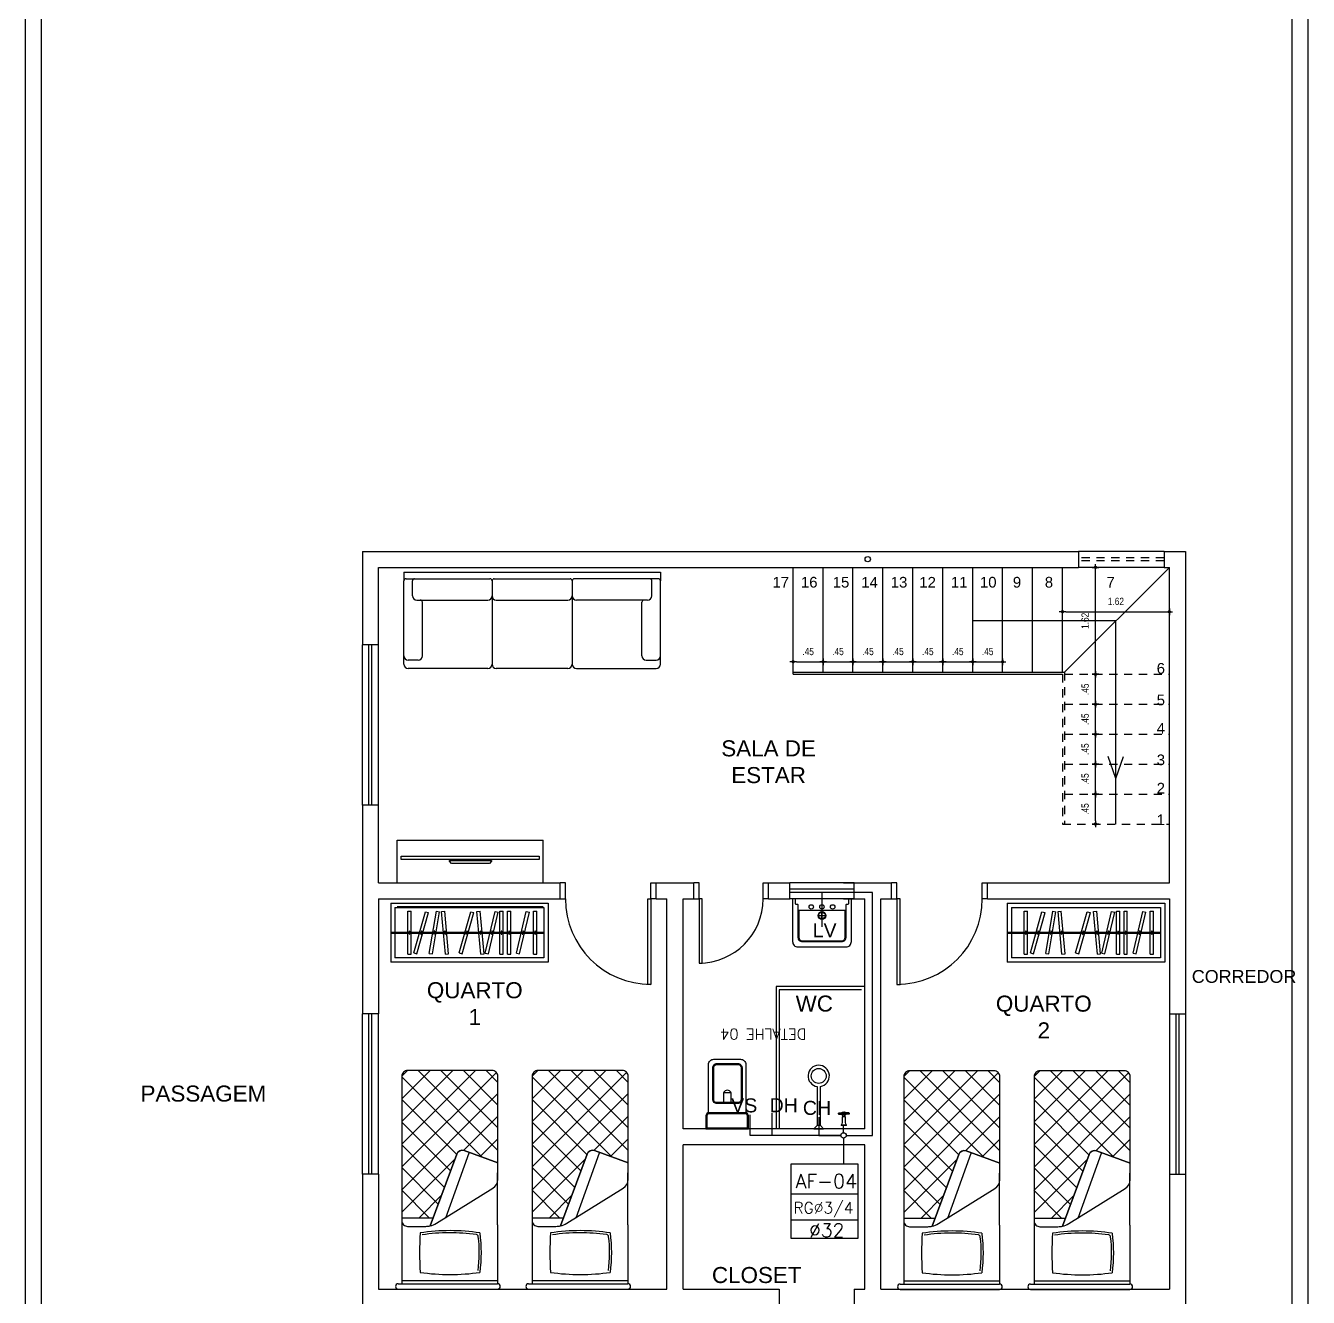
# Model space of a CAD drawing. Header units: millimetres. Extents: x 5512 to 5596, y 903 to 1082.
# Drawn here: x 5536.17 to 5555.61, y 985.73 to 1005 of the extents above; entities that cross this region are included whole.
import ezdxf
from ezdxf.enums import TextEntityAlignment as Align

# ---------------------------------------------------------------- set-up
doc = ezdxf.new("R2010")
doc.units = ezdxf.units.MM
doc.linetypes.add('HIDDEN2', pattern=[0.1875, 0.125, -0.0625])
for name, color, linetype in [('0-COTAS', 8, 'Continuous'), ('A-PEN-B', 5, 'Continuous'), ('AF', 5, 'Continuous'), ('BANHO_COZINHA', 7, 'Continuous'), ('COTA', 2, 'Continuous'), ('Diametro', 2, 'Continuous'), ('HIDRO 01', 4, 'Continuous'), ('MOVEIS', 7, 'Continuous'), ('Prumadas_L', 1, 'Continuous'), ('Prumadas_Q', 3, 'Continuous'), ('Prumadas_T', 2, 'Continuous')]:
    doc.layers.add(name, color=color, linetype=linetype)
doc.styles.add('CARIMBO_DADOS', font='arial.ttf', dxfattribs={"height": 0.1})
doc.styles.add('F2', font='ARIALN.TTF')
doc.styles.add('ROMANS', font='romans__.ttf', dxfattribs={"height": 0.1})
doc.styles.get("Standard").update_dxf_attribs({"font": 'arial.ttf'})
doc.dimstyles.new('ARQUITETURA', dxfattribs={"dimtxt": 0.11, "dimasz": 0.05, "dimexe": 0.1, "dimexo": 0, "dimgap": 0.1, "dimtad": 1, "dimzin": 5, "dimdsep": 46, "dimtxsty": 'F2', "dimblk": 'COTA', "dimcen": 0, "dimse1": 1, "dimse2": 1, "dimadec": 0, "dimazin": 0, "dimtfac": 2, "dimtix": 1, "dimtmove": 2, "dimatfit": 3, "dimldrblk": 'COTA', "dimfxl": 1, "dimtolj": 1, "dimtzin": 5, "dimarcsym": 0})

# ---------------------------------------------------------------- blocks, each defined once
blk = doc.blocks.new('CAMA_SLT')
at = {"layer": 'MOVEIS'}
for p, q in [((0.258, 2.045), (-0.431, 1.356)), ((0.046, 2.045), (-0.431, 1.568)), ((-0.378, 2.045), (-0.431, 1.992)), ((-0.166, 2.045), (-0.431, 1.78)), ((0.465, 1.301), (-0.279, 2.045)), ((0.465, 1.513), (-0.067, 2.045)), ((0.465, 1.725), (0.145, 2.045)), ((0.465, 1.937), (0.358, 2.045)), ((0.453, 2.027), (-0.431, 1.144)), ((0.319, 1.235), (-0.431, 1.984)), ((0.465, 1.827), (-0.435, 0.927)), ((0.082, 1.26), (-0.431, 1.772)), ((0.025, 1.105), (-0.431, 1.56)), ((0.465, 1.615), (0.147, 1.297)), ((-0.033, 0.95), (-0.431, 1.348)), ((0.465, 1.403), (0.303, 1.241)), ((0.066, 1.216), (-0.431, 0.719)), ((-0.09, 0.795), (-0.431, 1.136)), ((0.465, 1.191), (0.458, 1.184)), ((0.465, 0.6), (0.465, 1.089)), ((-0.175, 0.668), (-0.431, 0.924)), ((-0.059, 0.879), (-0.269, 0.668)), ((-0.431, 0.641), (-0.431, 0.052)), ((0.465, 0.6), (0.465, 0.05)), ((-0.465, 0.05), (0.465, 0.05)), ((-0.465, 0), (0.465, 0)), ((-0.435, 0.08), (0.465, 0.08))]:
    blk.add_line(p, q, dxfattribs=at)
for points in [[(-0.165, 0.592), (0.083, 1.263, -0.412246), (0.152, 1.295), (0.467, 1.181), (0.467, 1.991, 0.414214), (0.413, 2.045), (-0.377, 2.045, 0.414214), (-0.431, 1.991), (-0.431, 0.641, 0.414214), (-0.377, 0.587), (-0.208, 0.587, 0.057677)], [(0.467, 1.026), (0.467, 1.181), (0.152, 1.295, 0.412246), (0.083, 1.263), (-0.165, 0.592, 0.081235), (-0.108, 0.616), (0.421, 0.944, 0.259638)]]:
    blk.add_lwpolyline(points, format="xyb", close=True, dxfattribs=at)
for points in [[(-0.019, 0.668), (0.2, 1.276)], [(-0.431, 0.668), (-0.137, 0.668)]]:
    blk.add_lwpolyline(points, dxfattribs=at)
for centre, radius, start, end in [((3.253, 0.341), 3.518, 176.9884, 183.0116), ((0.02, -1.297), 1.844, 81.2758, 98.7242), ((0.02, -1.297), 1.824, 82.2329, 98.2634), ((0.264, 0.491), 0.02, 6.4988, 82.2329), ((-1.049, 0.341), 1.342, 352.8048, 6.4988), ((-1.049, 0.341), 1.362, 352.1998, 7.8002), ((0.02, 2.185), 2.048, 262.1494, 277.8506), ((-0.465, 0.025), 0.025, 90, 270), ((0.465, 0.025), 0.025, 270, 90)]:
    blk.add_arc(centre, radius, start, end, dxfattribs=at)
blk = doc.blocks.new('ARMARIO')
at = {"layer": 'MOVEIS'}
for p, q in [((-0.27, -0.523), (-0.27, 0.951)), ((-0.27, 0.951), (0.28, 0.951)), ((-0.23, -0.483), (-0.23, 0.911)), ((-0.23, 0.911), (0.24, 0.911)), ((0.205, 0.844), (-0.195, 0.844)), ((-0.195, 0.814), (-0.195, 0.844)), ((0, -0.523), (0, 0.911)), ((0.01, -0.523), (0.01, 0.911)), ((0.205, 0.814), (0.205, 0.844)), ((0.24, 0.911), (0.24, -0.483)), ((0.28, 0.951), (0.28, -0.523)), ((0.205, 0.814), (-0.195, 0.814)), ((-0.194, 0.745), (-0.187, 0.775)), ((0.196, 0.654), (-0.194, 0.745)), ((0.203, 0.683), (-0.187, 0.775)), ((-0.01, 0.832), (-0.01, 0.827)), ((-0.01, 0.832), (0.02, 0.832)), ((-0.01, 0.827), (0.02, 0.827)), ((0.02, 0.827), (0.02, 0.832)), ((-0.01, 0.72), (-0.011, 0.715)), ((-0.011, 0.715), (0.018, 0.708)), ((-0.01, 0.72), (0.019, 0.713)), ((0.018, 0.708), (0.019, 0.713)), ((0.196, 0.654), (0.203, 0.683)), ((0.205, 0.6), (-0.195, 0.6)), ((-0.195, 0.57), (-0.195, 0.6)), ((0.205, 0.57), (-0.195, 0.57)), ((0.205, 0.529), (-0.195, 0.529)), ((-0.195, 0.499), (-0.195, 0.529)), ((0.205, 0.499), (-0.195, 0.499)), ((-0.194, 0.453), (-0.187, 0.483)), ((0.203, 0.391), (-0.187, 0.483)), ((-0.01, 0.587), (-0.01, 0.582)), ((-0.01, 0.587), (0.02, 0.587)), ((-0.01, 0.582), (0.02, 0.582)), ((-0.01, 0.516), (-0.01, 0.511)), ((-0.01, 0.516), (0.02, 0.516)), ((-0.01, 0.511), (0.02, 0.511)), ((0.02, 0.582), (0.02, 0.587)), ((0.02, 0.511), (0.02, 0.516)), ((0.205, 0.57), (0.205, 0.6)), ((0.205, 0.499), (0.205, 0.529)), ((0.196, 0.362), (-0.194, 0.453)), ((-0.01, 0.428), (-0.011, 0.423)), ((-0.011, 0.423), (0.018, 0.416)), ((-0.01, 0.428), (0.019, 0.421)), ((0.018, 0.416), (0.019, 0.421)), ((0.196, 0.362), (0.203, 0.391)), ((0.203, 0.351), (-0.196, 0.314)), ((-0.193, 0.284), (-0.196, 0.314)), ((0.205, 0.321), (-0.193, 0.284)), ((-0.191, 0.226), (-0.183, 0.255)), ((0.202, 0.146), (-0.183, 0.255)), ((-0.01, 0.318), (0.019, 0.321)), ((-0.01, 0.318), (-0.01, 0.313)), ((-0.01, 0.313), (0.02, 0.316)), ((0.02, 0.316), (0.019, 0.321)), ((0.205, 0.321), (0.203, 0.351)), ((0.194, 0.117), (-0.191, 0.226)), ((-0.008, 0.192), (-0.009, 0.188)), ((-0.009, 0.188), (0.019, 0.179)), ((-0.008, 0.192), (0.021, 0.184)), ((0.019, 0.179), (0.021, 0.184)), ((0.194, 0.117), (0.202, 0.146)), ((0.203, 0.019), (-0.196, -0.018)), ((0.205, -0.011), (0.203, 0.019)), ((-0.193, -0.048), (-0.196, -0.018)), ((-0.195, -0.096), (-0.19, -0.067)), ((0.199, -0.162), (-0.195, -0.096)), ((0.205, -0.011), (-0.193, -0.048)), ((0.204, -0.133), (-0.19, -0.067)), ((-0.01, -0.11), (-0.011, -0.115)), ((-0.011, -0.115), (0.019, -0.119)), ((-0.01, -0.014), (0.019, -0.011)), ((-0.01, -0.014), (-0.01, -0.019)), ((-0.01, -0.019), (0.02, -0.016)), ((-0.01, -0.11), (0.02, -0.115)), ((0.02, -0.016), (0.019, -0.011)), ((0.019, -0.119), (0.02, -0.115)), ((-0.191, -0.198), (-0.183, -0.169)), ((0.194, -0.306), (-0.191, -0.198)), ((0.202, -0.278), (-0.183, -0.169)), ((-0.008, -0.231), (-0.009, -0.236)), ((-0.009, -0.236), (0.019, -0.244)), ((-0.008, -0.231), (0.021, -0.239)), ((0.019, -0.244), (0.021, -0.239)), ((0.199, -0.162), (0.204, -0.133)), ((0.205, -0.333), (-0.195, -0.333)), ((-0.195, -0.363), (-0.195, -0.333)), ((-0.01, -0.346), (-0.01, -0.351)), ((-0.01, -0.346), (0.02, -0.346)), ((-0.01, -0.351), (0.02, -0.351)), ((0.02, -0.351), (0.02, -0.346)), ((0.194, -0.306), (0.202, -0.278)), ((0.205, -0.363), (0.205, -0.333)), ((0.205, -0.363), (-0.195, -0.363)), ((-0.27, -0.523), (0.28, -0.523)), ((-0.23, -0.483), (0.24, -0.483))]:
    blk.add_line(p, q, dxfattribs=at)
blk = doc.blocks.new('COTA')
at = {"layer": 'COTA'}
for p, q in [((-1, 0), (1, 0)), ((0, 1), (0, -1))]:
    blk.add_line(p, q, dxfattribs=at)
at = {"layer": 'COTA', "const_width": 0.5}
blk.add_lwpolyline([(-0.25, 0, 1), (0.25, 0, 1)], format="xyb", close=True, dxfattribs=at)
blk = doc.blocks.new('*D423')
at = {"layer": '0-COTAS', "color": 0, "lineweight": -2}
blk.add_line((5552.386, 992.95), (5552.386, 993.303), dxfattribs=at)
at = {"layer": 'Defpoints', "color": 0}
for p in [(5552.306, 993.353), (5552.386, 993.353), (5552.306, 992.9)]:
    blk.add_point(p, dxfattribs=at)
at = {"layer": '0-COTAS', "color": 0, "lineweight": -2, "xscale": 0.05, "yscale": 0.05, "zscale": 0.05}
for p, rotation in [((5552.386, 993.353), 90), ((5552.386, 992.9), 270)]:
    blk.add_blockref('COTA', p, dxfattribs=dict(at, rotation=rotation))
at = {"layer": '0-COTAS', "color": 0, "insert": (5552.23, 993.126), "char_height": 0.11, "attachment_point": 5, "rotation": 90, "style": 'F2'}
blk.add_mtext('\\A1;.45', dxfattribs=at)
blk = doc.blocks.new('*D424')
at = {"layer": '0-COTAS', "color": 0, "lineweight": -2}
blk.add_line((5552.386, 993.403), (5552.386, 993.757), dxfattribs=at)
at = {"layer": 'Defpoints', "color": 0}
for p in [(5552.386, 993.807), (5552.386, 993.807), (5552.306, 993.353)]:
    blk.add_point(p, dxfattribs=at)
at = {"layer": '0-COTAS', "color": 0, "lineweight": -2, "xscale": 0.05, "yscale": 0.05, "zscale": 0.05}
for p, rotation in [((5552.386, 993.807), 90), ((5552.386, 993.353), 270)]:
    blk.add_blockref('COTA', p, dxfattribs=dict(at, rotation=rotation))
at = {"layer": '0-COTAS', "color": 0, "insert": (5552.23, 993.58), "char_height": 0.11, "attachment_point": 5, "rotation": 90, "style": 'F2'}
blk.add_mtext('\\A1;.45', dxfattribs=at)
blk = doc.blocks.new('*D425')
at = {"layer": '0-COTAS', "color": 0, "lineweight": -2}
blk.add_line((5552.386, 993.857), (5552.386, 994.21), dxfattribs=at)
at = {"layer": 'Defpoints', "color": 0}
for p in [(5552.386, 994.26), (5552.386, 994.26), (5552.386, 993.807)]:
    blk.add_point(p, dxfattribs=at)
at = {"layer": '0-COTAS', "color": 0, "lineweight": -2, "xscale": 0.05, "yscale": 0.05, "zscale": 0.05}
for p, rotation in [((5552.386, 994.26), 90), ((5552.386, 993.807), 270)]:
    blk.add_blockref('COTA', p, dxfattribs=dict(at, rotation=rotation))
at = {"layer": '0-COTAS', "color": 0, "insert": (5552.23, 994.034), "char_height": 0.11, "attachment_point": 5, "rotation": 90, "style": 'F2'}
blk.add_mtext('\\A1;.45', dxfattribs=at)
blk = doc.blocks.new('*D426')
at = {"layer": '0-COTAS', "color": 0, "lineweight": -2}
blk.add_line((5552.386, 994.31), (5552.386, 994.664), dxfattribs=at)
at = {"layer": 'Defpoints', "color": 0}
for p in [(5552.386, 994.714), (5552.386, 994.714), (5552.386, 994.26)]:
    blk.add_point(p, dxfattribs=at)
at = {"layer": '0-COTAS', "color": 0, "lineweight": -2, "xscale": 0.05, "yscale": 0.05, "zscale": 0.05}
for p, rotation in [((5552.386, 994.714), 90), ((5552.386, 994.26), 270)]:
    blk.add_blockref('COTA', p, dxfattribs=dict(at, rotation=rotation))
at = {"layer": '0-COTAS', "color": 0, "insert": (5552.23, 994.487), "char_height": 0.11, "attachment_point": 5, "rotation": 90, "style": 'F2'}
blk.add_mtext('\\A1;.45', dxfattribs=at)
blk = doc.blocks.new('*D427')
at = {"layer": '0-COTAS', "color": 0, "lineweight": -2}
blk.add_line((5552.386, 994.764), (5552.386, 995.118), dxfattribs=at)
at = {"layer": 'Defpoints', "color": 0}
for p in [(5552.386, 995.168), (5552.386, 995.168), (5552.386, 994.714)]:
    blk.add_point(p, dxfattribs=at)
at = {"layer": '0-COTAS', "color": 0, "lineweight": -2, "xscale": 0.05, "yscale": 0.05, "zscale": 0.05}
for p, rotation in [((5552.386, 995.168), 90), ((5552.386, 994.714), 270)]:
    blk.add_blockref('COTA', p, dxfattribs=dict(at, rotation=rotation))
at = {"layer": '0-COTAS', "color": 0, "insert": (5552.23, 994.941), "char_height": 0.11, "attachment_point": 5, "rotation": 90, "style": 'F2'}
blk.add_mtext('\\A1;.45', dxfattribs=at)
blk = doc.blocks.new('*D428')
at = {"layer": '0-COTAS', "color": 0, "lineweight": -2}
blk.add_line((5551.936, 996.116), (5553.456, 996.116), dxfattribs=at)
at = {"layer": 'Defpoints', "color": 0}
for p in [(5551.886, 996.216), (5553.506, 996.216), (5553.506, 996.116)]:
    blk.add_point(p, dxfattribs=at)
at = {"layer": '0-COTAS', "color": 0, "lineweight": -2, "xscale": 0.05, "yscale": 0.05, "zscale": 0.05, "rotation": 180}
blk.add_blockref('COTA', (5551.886, 996.116), dxfattribs=at)
at = {"layer": '0-COTAS', "color": 0, "lineweight": -2, "xscale": 0.05, "yscale": 0.05, "zscale": 0.05}
blk.add_blockref('COTA', (5553.506, 996.116), dxfattribs=at)
at = {"layer": '0-COTAS', "color": 0, "insert": (5552.696, 996.272), "char_height": 0.11, "attachment_point": 5, "style": 'F2'}
blk.add_mtext('\\A1;1.62', dxfattribs=at)
blk = doc.blocks.new('*D429')
at = {"layer": '0-COTAS', "color": 0, "lineweight": -2}
blk.add_line((5552.386, 995.218), (5552.386, 996.738), dxfattribs=at)
at = {"layer": 'Defpoints', "color": 0}
for p in [(5552.386, 996.788), (5552.386, 996.788), (5552.386, 995.168)]:
    blk.add_point(p, dxfattribs=at)
at = {"layer": '0-COTAS', "color": 0, "lineweight": -2, "xscale": 0.05, "yscale": 0.05, "zscale": 0.05}
for p, rotation in [((5552.386, 996.788), 90), ((5552.386, 995.168), 270)]:
    blk.add_blockref('COTA', p, dxfattribs=dict(at, rotation=rotation))
at = {"layer": '0-COTAS', "color": 0, "insert": (5552.23, 995.978), "char_height": 0.11, "attachment_point": 5, "rotation": 90, "style": 'F2'}
blk.add_mtext('\\A1;1.62', dxfattribs=at)
blk = doc.blocks.new('*D447')
at = {"layer": '0-COTAS', "color": 0, "lineweight": -2}
blk.add_line((5547.854, 995.358), (5548.208, 995.358), dxfattribs=at)
at = {"layer": 'Defpoints', "color": 0}
for p in [(5547.804, 995.358), (5548.258, 995.358), (5548.258, 995.358)]:
    blk.add_point(p, dxfattribs=at)
at = {"layer": '0-COTAS', "color": 0, "lineweight": -2, "xscale": 0.05, "yscale": 0.05, "zscale": 0.05, "rotation": 180}
blk.add_blockref('COTA', (5547.804, 995.358), dxfattribs=at)
at = {"layer": '0-COTAS', "color": 0, "lineweight": -2, "xscale": 0.05, "yscale": 0.05, "zscale": 0.05}
blk.add_blockref('COTA', (5548.258, 995.358), dxfattribs=at)
at = {"layer": '0-COTAS', "color": 0, "insert": (5548.031, 995.513), "char_height": 0.11, "attachment_point": 5, "style": 'F2'}
blk.add_mtext('\\A1;.45', dxfattribs=at)
blk = doc.blocks.new('*D448')
at = {"layer": '0-COTAS', "color": 0, "lineweight": -2}
blk.add_line((5548.308, 995.358), (5548.661, 995.358), dxfattribs=at)
at = {"layer": 'Defpoints', "color": 0}
for p in [(5548.258, 995.358), (5548.711, 995.358), (5548.711, 995.358)]:
    blk.add_point(p, dxfattribs=at)
at = {"layer": '0-COTAS', "color": 0, "lineweight": -2, "xscale": 0.05, "yscale": 0.05, "zscale": 0.05, "rotation": 180}
blk.add_blockref('COTA', (5548.258, 995.358), dxfattribs=at)
at = {"layer": '0-COTAS', "color": 0, "lineweight": -2, "xscale": 0.05, "yscale": 0.05, "zscale": 0.05}
blk.add_blockref('COTA', (5548.711, 995.358), dxfattribs=at)
at = {"layer": '0-COTAS', "color": 0, "insert": (5548.484, 995.513), "char_height": 0.11, "attachment_point": 5, "style": 'F2'}
blk.add_mtext('\\A1;.45', dxfattribs=at)
blk = doc.blocks.new('*D449')
at = {"layer": '0-COTAS', "color": 0, "lineweight": -2}
blk.add_line((5548.761, 995.358), (5549.115, 995.358), dxfattribs=at)
at = {"layer": 'Defpoints', "color": 0}
for p in [(5548.711, 995.358), (5549.165, 995.358), (5549.165, 995.358)]:
    blk.add_point(p, dxfattribs=at)
at = {"layer": '0-COTAS', "color": 0, "lineweight": -2, "xscale": 0.05, "yscale": 0.05, "zscale": 0.05, "rotation": 180}
blk.add_blockref('COTA', (5548.711, 995.358), dxfattribs=at)
at = {"layer": '0-COTAS', "color": 0, "lineweight": -2, "xscale": 0.05, "yscale": 0.05, "zscale": 0.05}
blk.add_blockref('COTA', (5549.165, 995.358), dxfattribs=at)
at = {"layer": '0-COTAS', "color": 0, "insert": (5548.938, 995.513), "char_height": 0.11, "attachment_point": 5, "style": 'F2'}
blk.add_mtext('\\A1;.45', dxfattribs=at)
blk = doc.blocks.new('*D450')
at = {"layer": '0-COTAS', "color": 0, "lineweight": -2}
blk.add_line((5549.215, 995.358), (5549.568, 995.358), dxfattribs=at)
at = {"layer": 'Defpoints', "color": 0}
for p in [(5549.165, 995.358), (5549.618, 995.358), (5549.618, 995.358)]:
    blk.add_point(p, dxfattribs=at)
at = {"layer": '0-COTAS', "color": 0, "lineweight": -2, "xscale": 0.05, "yscale": 0.05, "zscale": 0.05, "rotation": 180}
blk.add_blockref('COTA', (5549.165, 995.358), dxfattribs=at)
at = {"layer": '0-COTAS', "color": 0, "lineweight": -2, "xscale": 0.05, "yscale": 0.05, "zscale": 0.05}
blk.add_blockref('COTA', (5549.618, 995.358), dxfattribs=at)
at = {"layer": '0-COTAS', "color": 0, "insert": (5549.392, 995.513), "char_height": 0.11, "attachment_point": 5, "style": 'F2'}
blk.add_mtext('\\A1;.45', dxfattribs=at)
blk = doc.blocks.new('*D451')
at = {"layer": '0-COTAS', "color": 0, "lineweight": -2}
blk.add_line((5549.668, 995.358), (5550.022, 995.358), dxfattribs=at)
at = {"layer": 'Defpoints', "color": 0}
for p in [(5549.618, 995.358), (5550.072, 995.358), (5550.072, 995.358)]:
    blk.add_point(p, dxfattribs=at)
at = {"layer": '0-COTAS', "color": 0, "lineweight": -2, "xscale": 0.05, "yscale": 0.05, "zscale": 0.05, "rotation": 180}
blk.add_blockref('COTA', (5549.618, 995.358), dxfattribs=at)
at = {"layer": '0-COTAS', "color": 0, "lineweight": -2, "xscale": 0.05, "yscale": 0.05, "zscale": 0.05}
blk.add_blockref('COTA', (5550.072, 995.358), dxfattribs=at)
at = {"layer": '0-COTAS', "color": 0, "insert": (5549.845, 995.513), "char_height": 0.11, "attachment_point": 5, "style": 'F2'}
blk.add_mtext('\\A1;.45', dxfattribs=at)
blk = doc.blocks.new('*D452')
at = {"layer": '0-COTAS', "color": 0, "lineweight": -2}
blk.add_line((5550.122, 995.358), (5550.476, 995.358), dxfattribs=at)
at = {"layer": 'Defpoints', "color": 0}
for p in [(5550.072, 995.358), (5550.526, 995.358), (5550.526, 995.358)]:
    blk.add_point(p, dxfattribs=at)
at = {"layer": '0-COTAS', "color": 0, "lineweight": -2, "xscale": 0.05, "yscale": 0.05, "zscale": 0.05, "rotation": 180}
blk.add_blockref('COTA', (5550.072, 995.358), dxfattribs=at)
at = {"layer": '0-COTAS', "color": 0, "lineweight": -2, "xscale": 0.05, "yscale": 0.05, "zscale": 0.05}
blk.add_blockref('COTA', (5550.526, 995.358), dxfattribs=at)
at = {"layer": '0-COTAS', "color": 0, "insert": (5550.299, 995.513), "char_height": 0.11, "attachment_point": 5, "style": 'F2'}
blk.add_mtext('\\A1;.45', dxfattribs=at)
blk = doc.blocks.new('*D453')
at = {"layer": '0-COTAS', "color": 0, "lineweight": -2}
blk.add_line((5550.576, 995.358), (5550.929, 995.358), dxfattribs=at)
at = {"layer": 'Defpoints', "color": 0}
for p in [(5550.526, 995.358), (5550.979, 995.358), (5550.979, 995.358)]:
    blk.add_point(p, dxfattribs=at)
at = {"layer": '0-COTAS', "color": 0, "lineweight": -2, "xscale": 0.05, "yscale": 0.05, "zscale": 0.05, "rotation": 180}
blk.add_blockref('COTA', (5550.526, 995.358), dxfattribs=at)
at = {"layer": '0-COTAS', "color": 0, "lineweight": -2, "xscale": 0.05, "yscale": 0.05, "zscale": 0.05}
blk.add_blockref('COTA', (5550.979, 995.358), dxfattribs=at)
at = {"layer": '0-COTAS', "color": 0, "insert": (5550.752, 995.513), "char_height": 0.11, "attachment_point": 5, "style": 'F2'}
blk.add_mtext('\\A1;.45', dxfattribs=at)
blk = doc.blocks.new('CHUV')
at = {"layer": 'BANHO_COZINHA'}
for p, q in [((0, 0.045), (0, -0.045)), ((0.03, 0.015), (0, 0.045)), ((0.395, 0.015), (0.03, 0.015)), ((0.03, -0.015), (0.03, 0.015)), ((0, -0.045), (0.03, -0.015)), ((0.03, -0.015), (0.395, -0.015))]:
    blk.add_line(p, q, dxfattribs=at)
blk.add_circle((0.494, 0.001), 0.07, dxfattribs=at)
blk.add_arc((0.494, 0.001), 0.1, 189.1456, 171.891, dxfattribs=at)
blk = doc.blocks.new('LAVATC1')
at = {"layer": 'BANHO_COZINHA'}
for p, q in [((0.225, -0.108), (-0.225, -0.108)), ((-0.031, -0.157), (0.031, -0.157)), ((0, -0.186), (0, -0.125))]:
    blk.add_line(p, q, dxfattribs=at)
blk.add_lwpolyline([(0.275, 0), (-0.275, 0), (-0.275, -0.4, 0.414214), (-0.225, -0.45), (0.225, -0.45, 0.414214), (0.275, -0.4)], format="xyb", close=True, dxfattribs=at)
for points in [[(-0.25, 0), (-0.25, -0.043, 0.414214), (-0.243, -0.05), (-0.232, -0.05, -0.414214), (-0.225, -0.057), (-0.225, -0.36, 0.414214), (-0.185, -0.4), (0.185, -0.4, 0.414214), (0.225, -0.36), (0.225, -0.057, -0.414214), (0.232, -0.05), (0.243, -0.05, 0.414214), (0.25, -0.043), (0.25, 0)], [(-0.217, -0.108), (-0.217, -0.36, 0.414214), (-0.185, -0.392), (0.185, -0.392, 0.414214), (0.217, -0.36), (0.217, -0.108)]]:
    blk.add_lwpolyline(points, format="xyb", dxfattribs=at)
for centre, radius in [((-0.1, -0.075), 0.0204), ((0, -0.156), 0.0367), ((0, -0.075), 0.0204), ((0.1, -0.075), 0.0204), ((0, -0.156), 0.0309)]:
    blk.add_circle(centre, radius, dxfattribs=at)
blk = doc.blocks.new('VASOCX')
at = {"layer": 'BANHO_COZINHA'}
blk.add_lwpolyline([(-0.175, 0.15), (-0.175, 0.6, -0.414214), (-0.125, 0.65), (0.125, 0.65, -0.414214), (0.175, 0.6), (0.175, 0.15)], format="xyb", dxfattribs=at)
for points in [[(0.139, 0.275, -0.414214), (0.099, 0.235), (-0.095, 0.235, -0.414214), (-0.135, 0.275), (-0.135, 0.57, -0.414214), (-0.095, 0.61), (0.099, 0.61, -0.414214), (0.139, 0.57)], [(0.13, 0.275, -0.414214), (0.099, 0.244), (-0.095, 0.244, -0.414214), (-0.126, 0.275), (-0.126, 0.57, -0.414214), (-0.095, 0.602), (0.099, 0.602, -0.414214), (0.13, 0.57)], [(-0.17, 0.15, 0.414214), (-0.2, 0.12), (-0.2, 0), (0.2, 0), (0.2, 0.12, 0.414214), (0.17, 0.15)], [(-0.17, 0.14, 0.414214), (-0.19, 0.12), (-0.19, 0.01), (0.19, 0.01), (0.19, 0.12, 0.414214), (0.17, 0.14)]]:
    blk.add_lwpolyline(points, format="xyb", close=True, dxfattribs=at)
blk.add_lwpolyline([(0.036, 0.244), (0.036, 0.337), (-0.034, 0.337), (-0.034, 0.244)], dxfattribs=at)
blk.add_arc((0.001, 0.321), 0.0388, 24.3951, 155.6049, dxfattribs=at)
blk = doc.blocks.new('Sofa62')
for p, q in [((-87.2, 50.3), (-107.2, 50.3)), ((-32.7, 50.3), (-87.2, 50.3)), ((-24.7, 50.3), (42.3, 50.3)), ((50.3, 50.3), (124.8, 50.3)), ((-111.2, 46.3), (-111.2, -31.7)), ((-97.9, 42.5), (-107.2, 42.5)), ((-93.9, 38.5), (-93.9, -11.7)), ((-28.7, -17.7), (-28.7, 46.3)), ((-28.7, -17.7), (-28.7, 46.3)), ((46.3, -17.7), (46.3, 46.3)), ((46.3, -17.7), (46.3, 46.3)), ((111.5, 38.5), (111.5, -11.7)), ((115.5, 42.5), (124.8, 42.5)), ((128.8, 46.3), (128.8, -31.7)), ((-103.2, -17.7), (-103.2, -31.7)), ((-99.2, -13.7), (-32.7, -13.7)), ((-28.7, -31.7), (-28.7, -17.7)), ((-28.7, -31.7), (-28.7, -17.7)), ((42.3, -13.7), (-24.7, -13.7)), ((46.3, -31.7), (46.3, -17.7)), ((116.8, -13.7), (50.3, -13.7)), ((120.8, -17.7), (120.8, -31.7)), ((-111.2, -39.7), (-111.2, -31.7)), ((-109.2, -33.7), (-101.2, -33.7)), ((-101.2, -33.7), (-30.7, -33.7)), ((44.3, -33.7), (-26.7, -33.7)), ((118.8, -33.7), (48.3, -33.7)), ((126.8, -33.7), (118.8, -33.7)), ((128.8, -39.7), (128.8, -31.7)), ((128.8, -39.7), (-111.2, -39.7))]:
    blk.add_line(p, q)
for centre, radius, start, end in [((-107.2, 46.3), 4, 90, 180), ((-32.7, 46.3), 4, 0, 90), ((-24.7, 46.3), 4, 90, 180), ((42.3, 46.3), 4, 0, 90), ((50.3, 46.3), 4, 90, 180), ((124.8, 46.3), 4, 0, 90), ((-107.2, 38.5), 4, 90, 180), ((-97.9, 38.5), 4, 0, 90), ((115.5, 38.5), 4, 90, 180), ((124.8, 38.5), 4, 0, 90), ((-95.9, -11.7), 2, 270, 0), ((113.5, -11.7), 2, 180, 270), ((-99.2, -17.7), 4, 90, 180), ((-32.7, -17.7), 4, 0, 90), ((-24.7, -17.7), 4, 90, 180), ((42.3, -17.7), 4, 0, 90), ((50.3, -17.7), 4, 90, 180), ((116.8, -17.7), 4, 0, 90), ((-109.2, -31.7), 2, 180, 270), ((-101.2, -31.7), 2, 180, 270), ((-30.7, -31.7), 2, 270, 0), ((-26.7, -31.7), 2, 180, 270), ((44.3, -31.7), 2, 270, 0), ((48.3, -31.7), 2, 180, 270), ((118.8, -31.7), 2, 270, 0), ((126.8, -31.7), 2, 270, 0)]:
    blk.add_arc(centre, radius, start, end)
blk = doc.blocks.new('registro geral')
at = {"layer": 'A-PEN-B'}
blk.add_line((5315.117, 941.801), (5315.26, 941.801), dxfattribs=at)
at = {"layer": 'HIDRO 01', "color": 4}
for p, q in [((5315.259, 941.848), (5315.251, 941.848)), ((5315.251, 941.796), (5315.251, 941.848)), ((5315.251, 941.744), (5315.251, 941.796)), ((5315.259, 941.796), (5315.259, 941.848)), ((5315.259, 941.744), (5315.259, 941.796)), ((5315.412, 941.828), (5315.36, 941.828)), ((5315.36, 941.764), (5315.412, 941.764)), ((5315.412, 941.796), (5315.412, 941.828)), ((5315.412, 941.817), (5315.445, 941.817)), ((5315.412, 941.764), (5315.412, 941.796)), ((5315.412, 941.775), (5315.445, 941.775)), ((5315.445, 941.817), (5315.445, 941.825)), ((5315.445, 941.796), (5315.445, 941.817)), ((5315.445, 941.776), (5315.445, 941.796)), ((5315.445, 941.767), (5315.445, 941.776)), ((5315.466, 941.894), (5315.466, 941.84)), ((5315.466, 941.806), (5315.466, 941.841)), ((5315.466, 941.796), (5315.466, 941.806)), ((5315.466, 941.786), (5315.466, 941.796)), ((5315.466, 941.786), (5315.466, 941.753)), ((5315.468, 941.896), (5315.476, 941.896)), ((5315.476, 941.896), (5315.483, 941.896)), ((5315.486, 941.894), (5315.486, 941.837)), ((5315.486, 941.806), (5315.486, 941.838)), ((5315.486, 941.806), (5315.486, 941.796)), ((5315.486, 941.796), (5315.486, 941.786)), ((5315.486, 941.786), (5315.486, 941.754)), ((5315.492, 941.818), (5315.492, 941.826)), ((5315.492, 941.796), (5315.492, 941.818)), ((5315.492, 941.775), (5315.492, 941.796)), ((5315.492, 941.766), (5315.492, 941.775)), ((5315.492, 941.766), (5315.492, 941.766)), ((5315.251, 941.744), (5315.259, 941.744)), ((5315.466, 941.699), (5315.466, 941.753)), ((5315.466, 941.741), (5315.466, 941.75)), ((5315.466, 941.731), (5315.466, 941.741)), ((5315.468, 941.696), (5315.476, 941.696)), ((5315.483, 941.696), (5315.476, 941.696)), ((5315.486, 941.699), (5315.486, 941.756)), ((5315.486, 941.75), (5315.486, 941.741)), ((5315.486, 941.741), (5315.486, 941.731))]:
    blk.add_line(p, q, dxfattribs=at)
for points in [[(5315.445, 941.825), (5315.448, 941.826), (5315.451, 941.827), (5315.455, 941.828)], [(5315.445, 941.767), (5315.448, 941.767), (5315.451, 941.766), (5315.455, 941.765)]]:
    blk.add_lwpolyline(points, dxfattribs=at)
at = {"layer": 'HIDRO 01', "color": 4, "extrusion": (0, 0, -1)}
for centre, radius, start, end in [((-5315.333, 941.96), 0.134, 258.5493, 303.6418), ((-5315.333, 941.633), 0.134, 56.358, 101.4504), ((-5315.452, 941.841), 0.0136, 180, 257.6401), ((-5315.452, 941.752), 0.0136, 102.3567, 180.0002), ((-5315.476, 941.864), 0.0099, 0.0182, 89.9818), ((-5315.476, 941.844), 0.0099, 270.0181, 359.9817), ((-5315.476, 941.806), 0.0099, 0.0182, 89.9818), ((-5315.476, 941.786), 0.0099, 270.0181, 359.9817), ((-5315.476, 941.75), 0.0099, 0.0182, 89.9818), ((-5315.476, 941.864), 0.0099, 90.026, 179.974), ((-5315.476, 941.844), 0.0099, 180.0181, 269.9817), ((-5315.476, 941.806), 0.0099, 90.026, 179.974), ((-5315.476, 941.786), 0.0099, 180.0181, 269.9817), ((-5315.476, 941.75), 0.0099, 90.026, 179.974), ((-5315.483, 941.894), 0.00247, 90, 180), ((-5315.499, 941.838), 0.0136, 303.621, 358.7632), ((-5315.499, 941.754), 0.0136, 360, 56.3941), ((-5315.494, 941.823), 0.00198, 0, 79.9052), ((-5315.494, 941.823), 0.00198, 79.8876, 159.8781), ((-5315.422, 941.796), 0.0789, 159.8637, 180.0043), ((-5315.476, 941.731), 0.0099, 270.0181, 359.9817), ((-5315.468, 941.699), 0.00247, 270, 360), ((-5315.476, 941.731), 0.0099, 180.0181, 269.9817)]:
    blk.add_arc(centre, radius, start, end, dxfattribs=at)
at = {"layer": 'HIDRO 01', "color": 4}
for centre, radius, start, end in [((5315.468, 941.894), 0.00247, 90, 180.0011), ((5315.492, 941.826), 0.00025, 0.0849, 56.1155), ((5315.494, 941.77), 0.00198, 179.9966, 259.9279), ((5315.492, 941.766), 0.000248, 303.6441, 333.2826), ((5315.494, 941.77), 0.00198, 259.9237, 339.8729), ((5315.422, 941.796), 0.0789, 339.8611, 0.006), ((5315.483, 941.699), 0.00247, 270, 0.0017)]:
    blk.add_arc(centre, radius, start, end, dxfattribs=at)

msp = doc.modelspace()

# ---------------------------------------------------------------- linework, layer by layer
at = {"layer": '0-COTAS'}
for p, q in [((5536.172, 971.354), (5536.172, 1019.954)), ((5555.612, 972.163), (5555.612, 1019.954)), ((5536.415, 976.457), (5536.415, 1019.711)), ((5555.369, 972.406), (5555.369, 1019.711)), ((5541.275, 997.031), (5541.275, 995.613)), ((5541.275, 997.031), (5552.129, 997.031)), ((5552.129, 997.031), (5552.129, 996.788)), ((5553.425, 997.031), (5552.129, 997.031)), ((5553.425, 997.031), (5553.749, 997.031)), ((5553.425, 997.031), (5553.425, 996.788)), ((5553.749, 997.031), (5553.749, 990.024)), ((5541.518, 996.788), (5552.129, 996.788)), ((5541.518, 995.613), (5541.518, 996.788)), ((5547.804, 995.2), (5547.804, 996.788)), ((5548.258, 995.2), (5548.258, 996.788)), ((5548.711, 995.2), (5548.711, 996.788)), ((5549.165, 995.2), (5549.165, 996.788)), ((5549.618, 995.2), (5549.618, 996.788)), ((5550.072, 995.2), (5550.072, 996.788)), ((5550.526, 995.2), (5550.526, 996.788)), ((5550.979, 995.2), (5550.979, 996.788)), ((5551.433, 995.2), (5551.433, 996.788)), ((5551.886, 995.2), (5551.886, 996.788)), ((5551.919, 995.2), (5553.506, 996.788)), ((5553.425, 996.788), (5552.129, 996.788)), ((5553.425, 996.788), (5553.506, 996.788)), ((5553.506, 992.009), (5553.506, 996.788)), ((5552.696, 995.978), (5550.526, 995.978)), ((5552.696, 992.9), (5552.696, 995.978)), ((5541.518, 995.613), (5541.275, 995.613)), ((5541.275, 993.183), (5541.275, 995.613)), ((5541.373, 993.183), (5541.373, 995.613)), ((5541.421, 993.183), (5541.421, 995.613)), ((5541.518, 993.183), (5541.518, 995.613)), ((5547.804, 995.2), (5551.919, 995.2)), ((5547.804, 995.168), (5547.804, 995.2)), ((5547.804, 995.168), (5551.886, 995.168)), ((5552.696, 993.588), (5552.58, 993.921)), ((5552.696, 993.588), (5552.812, 993.921)), ((5541.275, 993.183), (5541.275, 990.024)), ((5541.518, 993.183), (5541.275, 993.183)), ((5541.518, 992.009), (5541.518, 993.183)), ((5541.803, 992.657), (5544.015, 992.657)), ((5541.803, 992.009), (5541.803, 992.657)), ((5544.015, 992.009), (5544.015, 992.657)), ((5541.518, 992.009), (5544.272, 992.009)), ((5544.272, 991.766), (5544.272, 992.009)), ((5545.73, 992.009), (5546.297, 992.009)), ((5545.73, 991.766), (5545.73, 992.009)), ((5546.297, 991.766), (5546.297, 992.009)), ((5547.431, 992.009), (5547.755, 992.009)), ((5547.431, 991.766), (5547.431, 992.009)), ((5547.755, 991.766), (5547.755, 992.009)), ((5548.727, 992.009), (5547.755, 992.009)), ((5548.727, 991.911), (5547.755, 991.911)), ((5548.727, 991.863), (5547.755, 991.863)), ((5548.565, 992.009), (5549.294, 992.009)), ((5548.727, 991.766), (5548.727, 992.009)), ((5549.294, 991.766), (5549.294, 992.009)), ((5550.752, 992.009), (5553.506, 992.009)), ((5550.752, 991.766), (5550.752, 992.009)), ((5541.518, 991.766), (5541.518, 990.024)), ((5541.518, 991.766), (5544.272, 991.766)), ((5541.803, 991.652), (5544.015, 991.652)), ((5545.73, 991.766), (5545.892, 991.766)), ((5545.892, 985.853), (5545.892, 991.766)), ((5546.135, 991.766), (5546.297, 991.766)), ((5546.135, 989.093), (5546.135, 991.766)), ((5546.135, 988.283), (5546.135, 991.766)), ((5547.431, 991.766), (5547.755, 991.766)), ((5548.727, 991.766), (5547.755, 991.766)), ((5548.565, 991.766), (5548.889, 991.766)), ((5548.889, 988.283), (5548.889, 991.766)), ((5549.132, 991.766), (5549.294, 991.766)), ((5549.132, 985.853), (5549.132, 991.766)), ((5550.752, 991.766), (5553.506, 991.766)), ((5553.506, 991.766), (5553.506, 990.024)), ((5547.545, 990.437), (5547.545, 988.283)), ((5548.889, 990.437), (5547.545, 990.437)), ((5547.593, 990.389), (5547.593, 988.283)), ((5548.841, 990.389), (5547.593, 990.389)), ((5541.518, 990.024), (5541.275, 990.024)), ((5541.275, 987.594), (5541.275, 990.024)), ((5541.373, 987.594), (5541.373, 990.024)), ((5541.421, 987.594), (5541.421, 990.024)), ((5541.518, 987.594), (5541.518, 990.024)), ((5553.506, 990.024), (5553.749, 990.024)), ((5553.506, 990.024), (5553.506, 987.594)), ((5553.604, 990.024), (5553.604, 987.594)), ((5553.652, 990.024), (5553.652, 987.594)), ((5553.749, 990.024), (5553.749, 987.594)), ((5548.889, 988.283), (5546.135, 988.283)), ((5548.889, 988.04), (5546.135, 988.04)), ((5546.135, 985.853), (5546.135, 988.04)), ((5548.889, 985.853), (5548.889, 988.04)), ((5541.275, 987.594), (5541.275, 983.99)), ((5541.518, 987.594), (5541.275, 987.594)), ((5541.518, 987.594), (5541.518, 985.853)), ((5553.506, 987.594), (5553.506, 985.853)), ((5553.506, 987.594), (5553.749, 987.594)), ((5553.749, 987.594), (5553.749, 983.099)), ((5541.518, 985.853), (5545.892, 985.853)), ((5546.135, 985.853), (5547.593, 985.853)), ((5547.593, 985.853), (5547.593, 985.61)), ((5548.727, 985.853), (5548.889, 985.853)), ((5548.727, 985.853), (5548.727, 985.61)), ((5549.132, 985.853), (5553.506, 985.853))]:
    msp.add_line(p, q, dxfattribs=at)
at = {"layer": '0-COTAS', "linetype": 'HIDDEN2'}
for p, q in [((5553.425, 996.933), (5552.129, 996.933)), ((5553.425, 996.885), (5552.129, 996.885)), ((5551.886, 995.168), (5551.886, 992.9)), ((5551.919, 995.2), (5551.919, 992.9)), ((5551.919, 995.168), (5553.506, 995.168)), ((5551.919, 994.714), (5553.506, 994.714)), ((5551.919, 994.26), (5553.506, 994.26)), ((5551.919, 993.807), (5553.506, 993.807)), ((5551.919, 993.353), (5553.506, 993.353)), ((5551.886, 992.9), (5553.506, 992.9))]:
    msp.add_line(p, q, dxfattribs=at)
at = {"layer": '0-COTAS'}
for points in [[(5543.957, 992.415), (5543.957, 992.36), (5541.862, 992.36), (5541.862, 992.415)], [(5543.233, 992.347), (5543.233, 992.336), (5543.2, 992.303), (5542.628, 992.303), (5542.594, 992.336), (5542.594, 992.347)], [(5545.649, 991.766), (5545.649, 990.47), (5545.601, 990.47), (5545.601, 991.766)], [(5546.378, 991.766), (5546.378, 990.794), (5546.427, 990.794), (5546.427, 991.766)], [(5549.375, 991.766), (5549.375, 990.47), (5549.424, 990.47), (5549.424, 991.766)]]:
    msp.add_lwpolyline(points, close=True, dxfattribs=at)
for points in [[(5544.272, 991.766), (5544.353, 991.766), (5544.353, 992.009), (5544.272, 992.009)], [(5545.73, 991.766), (5545.649, 991.766), (5545.649, 992.009), (5545.73, 992.009)], [(5546.297, 991.766), (5546.378, 991.766), (5546.378, 992.009), (5546.297, 992.009)], [(5547.431, 991.766), (5547.35, 991.766), (5547.35, 992.009), (5547.431, 992.009)], [(5549.294, 991.766), (5549.375, 991.766), (5549.375, 992.009), (5549.294, 992.009)], [(5550.752, 991.766), (5550.671, 991.766), (5550.671, 992.009), (5550.752, 992.009)]]:
    msp.add_lwpolyline(points, dxfattribs=at)
for centre, radius, start, end in [((5545.649, 991.766), 1.296, 180, 270), ((5546.378, 991.766), 0.972, 270, 0), ((5549.375, 991.766), 1.296, 270, 0)]:
    msp.add_arc(centre, radius, start, end, dxfattribs=at)
at = {"layer": 'A-PEN-B'}
for centre in [(5548.935, 996.912), (5548.568, 988.182)]:
    msp.add_circle(centre, 0.0405, dxfattribs=at)
at = {"layer": 'AF'}
for p, q in [((5549.007, 991.864), (5548.241, 991.863)), ((5548.241, 991.863), (5548.241, 991.341)), ((5549.007, 988.182), (5549.007, 991.864)), ((5547.152, 988.182), (5547.152, 988.493)), ((5547.487, 988.182), (5547.487, 988.521)), ((5548.193, 988.456), (5548.193, 988.182)), ((5548.527, 988.182), (5547.152, 988.182)), ((5548.193, 988.182), (5548.527, 988.182)), ((5548.608, 988.182), (5549.007, 988.182))]:
    msp.add_line(p, q, dxfattribs=at)
at = {"layer": 'Prumadas_L'}
for p, q in [((5548.568, 988.141), (5548.568, 987.745)), ((5548.791, 987.292), (5547.769, 987.292)), ((5548.791, 986.9), (5547.769, 986.9))]:
    msp.add_line(p, q, dxfattribs=at)
at = {"layer": 'Prumadas_Q'}
for p, q in [((5548.791, 987.745), (5547.769, 987.745)), ((5547.769, 987.745), (5547.769, 986.623)), ((5548.791, 986.623), (5548.791, 987.745)), ((5547.769, 986.623), (5548.791, 986.623))]:
    msp.add_line(p, q, dxfattribs=at)

# ---------------------------------------------------------------- block references
at = {"layer": '0-COTAS'}
for name, p, xscale, yscale, zscale, rotation in [('Sofa62', (5543.991, 996.07), 0.01620000000003131, 0.01619999999998527, 0.0162, 180), ('ARMARIO', (5542.552, 991.262), 1.62, 1.62, 1.62, 270), ('ARMARIO', (5551.896, 991.262), 1.62, 1.62, 1.62, 270), ('CHUV', (5548.193, 988.283), 1.62, 1.62, 1.62, 89.99999999995921)]:
    msp.add_blockref(name, p, dxfattribs=dict(at, xscale=xscale, yscale=yscale, zscale=zscale, rotation=rotation))
at = {"layer": '0-COTAS', "xscale": 1.62, "yscale": 1.62, "zscale": 1.62}
for name, p in [('LAVATC1', (5548.241, 991.766)), ('VASOCX', (5546.804, 988.283)), ('CAMA_SLT', (5542.572, 985.853)), ('CAMA_SLT', (5544.547, 985.853)), ('CAMA_SLT', (5550.18, 985.848)), ('CAMA_SLT', (5552.155, 985.848))]:
    msp.add_blockref(name, p, dxfattribs=at)
at = {"layer": 'AF', "xscale": 0.81, "yscale": 0.81, "zscale": 0.81, "rotation": 90}
msp.add_blockref('registro geral', (6311.427, -3317.022), dxfattribs=at)

# ---------------------------------------------------------------- texts
at = {"layer": '0-COTAS', "color": 230, "char_height": 0.162, "attachment_point": 5, "style": 'CARIMBO_DADOS'}
for s, insert in [('17', (5547.616, 996.562)), ('16', (5548.048, 996.562)), ('15', (5548.53, 996.562)), ('14', (5548.963, 996.562)), ('13', (5549.409, 996.562)), ('12', (5549.842, 996.562)), ('11', (5550.32, 996.562)), ('10', (5550.761, 996.562)), ('9', (5551.197, 996.562)), ('8', (5551.681, 996.562)), ('7', (5552.616, 996.562)), ('6', (5553.377, 995.257)), ('5', (5553.377, 994.778)), ('4', (5553.377, 994.35)), ('3', (5553.377, 993.871)), ('2', (5553.377, 993.443)), ('1', (5553.377, 992.964))]:
    msp.add_mtext(s, dxfattribs=dict(at, insert=insert))
at = {"layer": '0-COTAS', "color": 230, "attachment_point": 5, "style": 'CARIMBO_DADOS'}
for s, width, insert, char_height in [('SALA DE ESTAR', 2.41841, (5547.432, 993.842), 0.243), ('CORREDOR', 0.84921, (5554.638, 990.589), 0.1944), ('QUARTO 1', 1.43702, (5542.979, 990.179), 0.243), ('WC', 2.48597, (5548.125, 990.178), 0.243), ('QUARTO 2', 1.43702, (5551.603, 989.976), 0.243), ('PASSAGEM', 0.84921, (5538.866, 988.814), 0.243), ('CLOSET', 2.48597, (5547.252, 986.065), 0.243)]:
    msp.add_mtext_dynamic_manual_height_columns(s, width=width, gutter_width=0.5, heights=[0], dxfattribs=dict(at, insert=insert, char_height=char_height))
at = {"layer": 'Diametro', "style": 'ROMANS'}
msp.add_text('DETALHE 04', height=0.162, rotation=180, dxfattribs=at).set_placement((5547.353, 989.798), align=Align.CENTER)
at = {"layer": 'Prumadas_T'}
for s, p in [('LV', (5548.1, 991.184)), ('VS', (5546.865, 988.531)), ('DH', (5547.447, 988.533)), ('CH', (5547.951, 988.493))]:
    msp.add_text(s, height=0.2123, rotation=360, dxfattribs=at).set_placement(p)
at = {"layer": 'Prumadas_T', "style": 'ROMANS'}
for s, height, p in [('AF-04', 0.2143, (5548.307, 987.382)), ('RG%%C3/4', 0.1715, (5548.264, 986.999)), ('%%C32', 0.2075, (5548.313, 986.641))]:
    msp.add_text(s, height=height, rotation=360, dxfattribs=at).set_placement(p, align=Align.CENTER)

# ---------------------------------------------------------------- dimensions: what is measured, and where the dimension line sits
at = {"layer": '0-COTAS'}
for base, p1, p2, picture, middle in [((5552.386, 996.788), (5552.386, 995.168), (5552.386, 996.788), '*D429', (5552.23, 995.978)), ((5552.386, 995.168), (5552.386, 994.714), (5552.386, 995.168), '*D427', (5552.23, 994.941)), ((5552.386, 994.714), (5552.386, 994.26), (5552.386, 994.714), '*D426', (5552.23, 994.487)), ((5552.386, 994.26), (5552.386, 993.807), (5552.386, 994.26), '*D425', (5552.23, 994.034)), ((5552.386, 993.807), (5552.306, 993.353), (5552.386, 993.807), '*D424', (5552.23, 993.58)), ((5552.386, 993.353), (5552.306, 992.9), (5552.306, 993.353), '*D423', (5552.23, 993.126))]:
    dim = msp.add_linear_dim(base=base, p1=p1, p2=p2, angle=90, dimstyle='ARQUITETURA', dxfattribs=at)
    dim.commit()
    dim.dimension.update_dxf_attribs({"geometry": picture, "text_midpoint": middle})
for base, p1, p2, picture, middle in [((5553.506, 996.116), (5551.886, 996.216), (5553.506, 996.216), '*D428', (5552.696, 996.272)), ((5548.258, 995.358), (5547.804, 995.358), (5548.258, 995.358), '*D447', (5548.031, 995.513)), ((5548.711, 995.358), (5548.258, 995.358), (5548.711, 995.358), '*D448', (5548.484, 995.513)), ((5549.165, 995.358), (5548.711, 995.358), (5549.165, 995.358), '*D449', (5548.938, 995.513)), ((5549.618, 995.358), (5549.165, 995.358), (5549.618, 995.358), '*D450', (5549.392, 995.513)), ((5550.072, 995.358), (5549.618, 995.358), (5550.072, 995.358), '*D451', (5549.845, 995.513)), ((5550.526, 995.358), (5550.072, 995.358), (5550.526, 995.358), '*D452', (5550.299, 995.513)), ((5550.979, 995.358), (5550.526, 995.358), (5550.979, 995.358), '*D453', (5550.752, 995.513))]:
    dim = msp.add_linear_dim(base=base, p1=p1, p2=p2, dimstyle='ARQUITETURA', dxfattribs=at)
    dim.commit()
    dim.dimension.update_dxf_attribs({"geometry": picture, "text_midpoint": middle})

doc.saveas('drawing.dxf')
